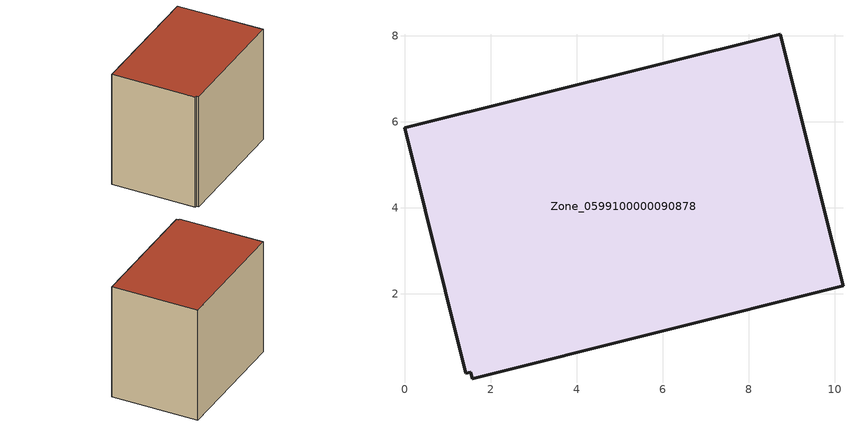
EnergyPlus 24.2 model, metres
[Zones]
Zone_0599100000090878
 floor ground (C_G): 1.57,0.03 1.54,0.18 1.43,0.16 0,5.86 8.73,8.04 10.19,2.19 z0
 wall outside (C_F): 10.19,2.19 8.73,8.04 0,5.86 1.43,0.16 1.54,0.18 1.57,0.03 10.19,2.19 z0:8.13
 roof outside (C_R): 1.54,0.18 1.57,0.03 10.19,2.19 8.73,8.04 0,5.86 1.43,0.16 z8.13
[BUILDING]
Pand.0599100000090878: North Axis=0; Terrain=City; Loads Convergence Tolerance Value=0.04; Temperature Convergence Tolerance Value=0.4; Solar Distribution=FullExterior; Maximum Number of Warmup Days=25; Minimum Number of Warmup Days=1
[Site:Location]
Rotterdam.The.Hague.AP_ZH_NLD Design_Conditions: Latitude=51.96; Longitude=4.45; Time Zone=1; Elevation=-4.5
[SITE:GROUNDTEMPERATURE:BUILDINGSURFACE]
18, 18, 18, 18, 18, 18, 18, 18, 18, 18, 18, 18
[MATERIAL] Thermal Absorptance=0.9; Solar Absorptance=0.7; Visible Absorptance=0.7
Name | Roughness | Thickness | Conductivity | Density | Specific Heat
G.TI.1965-1974 | MediumSmooth | 0.15 | 0.882353 | 540 | 1210
F.TI.1965-1974 | Rough | 0.3 | 0.697674 | 1920 | 840
R.TI.1965-1974 | MediumRough | 0.2 | 0.232558 | 1500 | 1000
[CONSTRUCTION]
C_G: G.TI.1965-1974
C_F: F.TI.1965-1974
C_R: R.TI.1965-1974
[ZONE]
Zone_0599100000090878: Type=1; Multiplier=1; Ceiling Height=Autocalculate; Volume=Autocalculate; Floor Area=autocalculate; Part of Total Floor Area=Yes
[ZONEINFILTRATION:DESIGNFLOWRATE]
Infil_Zone_0599100000090878: Zone or ZoneList or Space or SpaceList=Zone_0599100000090878; Schedule=AlwaysOn; Design Flow Rate Calculation Method=Flow/Area; Flow Rate per Floor Area=0.003; Constant Term Coefficient=1; Temperature Term Coefficient=0; Velocity Term Coefficient=0; Velocity Squared Term Coefficient=0
[HVACTEMPLATE:ZONE:IDEALLOADSAIRSYSTEM]
Zone_0599100000090878: Maximum Heating Supply Air Temperature=50; Minimum Cooling Supply Air Temperature=13; Maximum Heating Supply Air Humidity Ratio=0.0156; Minimum Cooling Supply Air Humidity Ratio=0.0077; Heating Limit=NoLimit; Cooling Limit=NoLimit; Dehumidification Control Type=ConstantSensibleHeatRatio; Cooling Sensible Heat Ratio=0.7; Dehumidification Setpoint=60; Humidification Control Type=None; Humidification Setpoint=30; Outdoor Air Method=None; Outdoor Air Flow Rate per Person=0.00944; Outdoor Air Flow Rate per Zone Floor Area=0; Outdoor Air Flow Rate per Zone=0; Demand Controlled Ventilation Type=None; Outdoor Air Economizer Type=NoEconomizer; Heat Recovery Type=None; Sensible Heat Recovery Effectiveness=0.7; Latent Heat Recovery Effectiveness=0.65
[ZONECONTROL:THERMOSTAT]
ThermostatControl_Zone_0599100000090878: Zone or ZoneList=Zone_0599100000090878; Control Type Schedule=DualSetpointControlType; Control 1=Thermostat_Zone_0599100000090878; Temperature Difference Between Cutout And Setpoint=0
[THERMOSTATSETPOINT:DUALSETPOINT]
Thermostat_Zone_0599100000090878: Heating Setpoint Temperature Schedule=HeatingSetpoint_Zone_0599100000090878; Cooling Setpoint Temperature Schedule=CoolingSetpoint_Zone_0599100000090878
[SCHEDULE:COMPACT]
HeatingSetpoint_Zone_0599100000090878: Through: 12/31, For: AllDays, Until: 24:00, 21
CoolingSetpoint_Zone_0599100000090878: Through: 12/31, For: AllDays, Until: 24:00, 24
DualSetpointControlType: Through: 12/31, For: AllDays, Until: 24:00, 4
AlwaysOn: Through: 12/31, For: AllDays, Until: 24:00, 1
